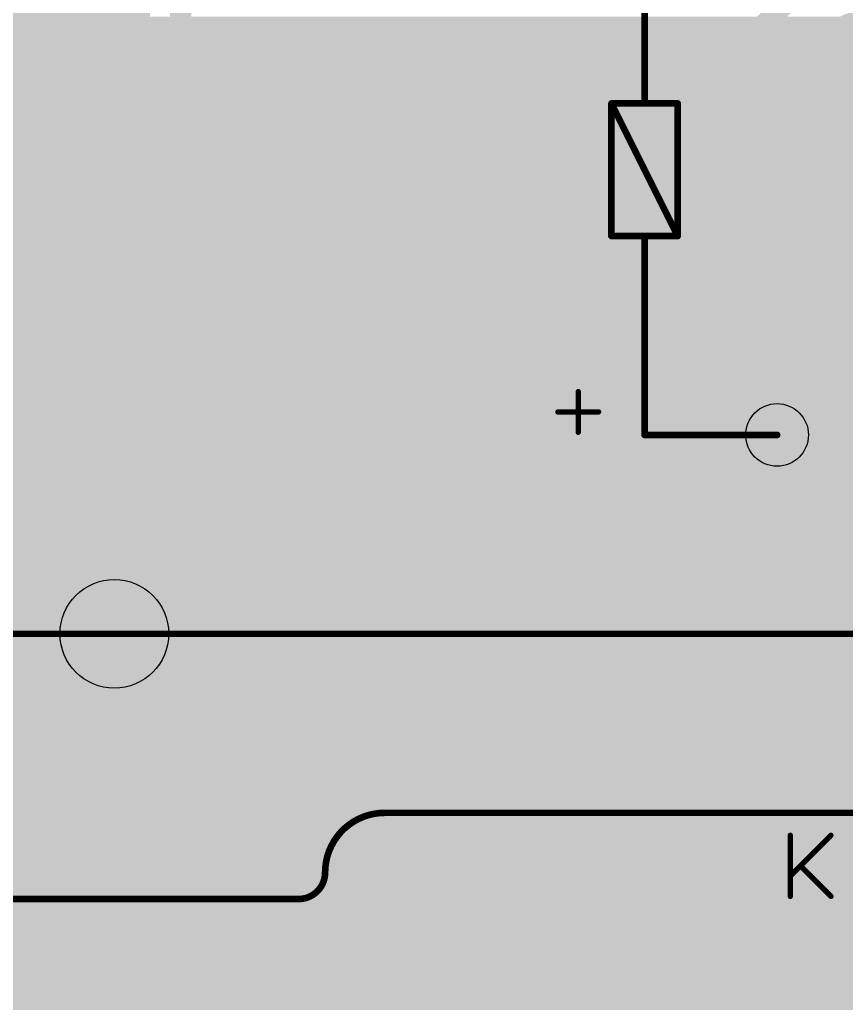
# Model space of a CAD drawing. Extents: x 0 to 10.8, y 0 to 6.1.
# Drawn here: x 9.719 to 10.342, y 2.176 to 2.918 of the extents above; entities that cross this region are included whole.
import ezdxf

# ---------------------------------------------------------------- set-up
doc = ezdxf.new("R2010")
doc.units = 0
for name, color, linetype in [('1', 22, 'CONTINUOUS'), ('116', 253, 'CONTINUOUS'), ('16', 175, 'CONTINUOUS'), ('17', 82, 'CONTINUOUS'), ('21', 253, 'CONTINUOUS'), ('29', 253, 'CONTINUOUS'), ('30', 253, 'CONTINUOUS'), ('44', 253, 'CONTINUOUS')]:
    doc.layers.add(name, color=color, linetype=linetype)

# ---------------------------------------------------------------- blocks, each defined once
blk = doc.blocks.new('ROUNDP')
at = {"const_width": 0.5}
blk.add_lwpolyline([(0, -0.25, 1), (0, 0.25, 1), (0, -0.25)], format="xyb", dxfattribs=at)

msp = doc.modelspace()

# ---------------------------------------------------------------- linework, layer by layer
at = {"layer": '1'}
for points, const_width in [([(9.689984, 2.872858), (9.689984, 3.154622)], 0.254), ([(9.83998, 2.853106), (9.83998, 3.17437)], 0.016), ([(8.660047, 2.872858), (9.689984, 2.872858)], 0.254), ([(10.294811, 2.92865), (10.165953, 2.799791)], 0.016), ([(10.289984, 2.704622), (10.389984, 2.804622)], 0.254), ([(9.83998, 2.912), (10.278161, 2.912)], 0.016), ([(9.83998, 2.896), (10.262161, 2.896)], 0.016), ([(9.83998, 2.88), (10.246161, 2.88)], 0.016), ([(9.83998, 2.864), (10.230161, 2.864)], 0.016), ([(9.82976, 2.814957), (9.83998, 2.853106)], 0.016), ([(9.83861, 2.848), (10.214161, 2.848)], 0.016), ([(9.834323, 2.832), (10.198161, 2.832)], 0.016), ([(10.289984, 2.604622), (10.289984, 2.704622)], 0.254), ([(9.810012, 2.780756), (9.82976, 2.814957)], 0.016), ([(9.830035, 2.816), (10.182161, 2.816)], 0.016), ([(9.821122, 2.8), (10.166161, 2.8)], 0.016), ([(10.165953, 2.799791), (10.145547, 2.764449)], 0.016), ([(9.811882, 2.784), (10.156839, 2.784)], 0.016), ([(9.782083, 2.752827), (9.810012, 2.780756)], 0.016), ([(9.797256, 2.768), (10.147598, 2.768)], 0.016), ([(10.145547, 2.764449), (10.134984, 2.725028)], 0.016), ([(9.747882, 2.733079), (9.782083, 2.752827)], 0.016), ([(9.78065, 2.752), (10.142213, 2.752)], 0.016), ([(9.709732, 2.722858), (9.747882, 2.733079)], 0.016), ([(9.752941, 2.736), (10.137925, 2.736)], 0.016), ([(10.196831, 2.511469), (10.289984, 2.604622)], 0.254), ([(10.134984, 2.725028), (10.134984, 2.684213)], 0.016), ([(8.240169, 2.72), (10.134984, 2.72)], 0.016), ([(8.270854, 2.704), (10.134984, 2.704)], 0.016), ([(8.290685, 2.688), (10.134984, 2.688)], 0.016), ([(10.134984, 2.684213), (10.134984, 2.668823)], 0.016), ([(8.958819, 2.672), (10.134984, 2.672)], 0.016), ([(10.134984, 2.668823), (10.072799, 2.606638)], 0.016), ([(8.958819, 2.656), (10.122161, 2.656)], 0.016), ([(8.958819, 2.64), (10.106161, 2.64)], 0.016), ([(10.196831, 2.20472), (10.196831, 2.511469)], 0.254), ([(8.958819, 2.624), (10.090161, 2.624)], 0.016), ([(8.958819, 2.608), (9.763539, 2.608)], 0.016), ([(9.769575, 2.609618), (9.730154, 2.599055)], 0.016), ([(9.81039, 2.609618), (9.769575, 2.609618)], 0.016), ([(9.849811, 2.599055), (9.81039, 2.609618)], 0.016), ([(9.816429, 2.608), (10.074161, 2.608)], 0.016), ([(10.072799, 2.606638), (10.052394, 2.571295)], 0.016), ([(9.730154, 2.599055), (9.694811, 2.57865)], 0.016), ([(9.885154, 2.57865), (9.849811, 2.599055)], 0.016), ([(8.958819, 2.592), (9.717937, 2.592)], 0.016), ([(9.862031, 2.592), (10.06435, 2.592)], 0.016), ([(9.914012, 2.549791), (9.885154, 2.57865)], 0.016), ([(9.887803, 2.576), (10.05511, 2.576)], 0.016), ([(9.789984, 2.048598), (9.789984, 2.454622)], 0.254), ([(10.052394, 2.571295), (10.041831, 2.531874)], 0.016), ([(9.903803, 2.56), (10.04937, 2.56)], 0.016), ([(9.934417, 2.514449), (9.914012, 2.549791)], 0.016), ([(9.917358, 2.544), (10.045083, 2.544)], 0.016), ([(10.041831, 2.531874), (10.041831, 2.491059)], 0.016), ([(9.926594, 2.528), (10.041831, 2.528)], 0.016), ([(9.94498, 2.475028), (9.934417, 2.514449)], 0.016), ([(9.935075, 2.512), (10.041831, 2.512)], 0.016), ([(9.939362, 2.496), (10.041831, 2.496)], 0.016), ([(10.041831, 2.491059), (10.041831, 2.268921)], 0.016), ([(9.94365, 2.48), (10.041831, 2.48)], 0.016), ([(9.94498, 2.202236), (9.94498, 2.475028)], 0.016), ([(9.94498, 2.464), (10.041831, 2.464)], 0.016), ([(9.94498, 2.448), (10.041831, 2.448)], 0.016), ([(9.94498, 2.432), (10.041831, 2.432)], 0.016), ([(9.94498, 2.416), (10.041831, 2.416)], 0.016), ([(9.94498, 2.4), (10.041831, 2.4)], 0.016), ([(9.94498, 2.384), (10.041831, 2.384)], 0.016), ([(9.94498, 2.368), (10.041831, 2.368)], 0.016), ([(9.94498, 2.352), (10.041831, 2.352)], 0.016), ([(9.94498, 2.336), (10.041831, 2.336)], 0.016), ([(10.03935, 2.04724), (10.196831, 2.20472)], 0.254), ([(9.94498, 2.32), (10.041831, 2.32)], 0.016), ([(9.94498, 2.304), (10.041831, 2.304)], 0.016), ([(9.94498, 2.288), (10.041831, 2.288)], 0.016), ([(9.94498, 2.272), (10.041831, 2.272)], 0.016), ([(10.041831, 2.268921), (9.975146, 2.202236)], 0.016), ([(9.94498, 2.256), (10.028909, 2.256)], 0.016), ([(9.94498, 2.24), (10.012909, 2.24)], 0.016), ([(9.94498, 2.224), (9.996909, 2.224)], 0.016), ([(9.94498, 2.208), (9.980909, 2.208)], 0.016), ([(9.975146, 2.202236), (9.94498, 2.202236)], 0.016), ([(10.341264, 2.14489), (10.351827, 2.184311)], 0.016), ([(10.349598, 2.176), (10.754087, 2.176)], 0.016)]:
    msp.add_lwpolyline(points, dxfattribs=dict(at, const_width=const_width))
for points, const_width in [([(9.689984, 2.809358, 1), (9.689984, 2.936358)], 0.127), ([(9.626484, 2.872858, 1), (9.753484, 2.872858)], 0.127), ([(10.434886, 2.759721, 1), (10.345083, 2.849523)], 0.127), ([(9.83998, 2.916, 1), (9.83998, 2.908)], 0.008), ([(10.278161, 2.908, 1), (10.278161, 2.916)], 0.008), ([(9.83998, 2.9, 1), (9.83998, 2.892)], 0.008), ([(10.262161, 2.892, 1), (10.262161, 2.9)], 0.008), ([(9.83998, 2.884, 1), (9.83998, 2.876)], 0.008), ([(10.246161, 2.876, 1), (10.246161, 2.884)], 0.008), ([(9.83998, 2.868, 1), (9.83998, 2.86)], 0.008), ([(10.230161, 2.86, 1), (10.230161, 2.868)], 0.008), ([(9.83598, 2.853106, 1), (9.84398, 2.853106)], 0.008), ([(9.843844, 2.852071, 1), (9.836117, 2.854141)], 0.008), ([(9.83861, 2.852, 1), (9.83861, 2.844)], 0.008), ([(10.214161, 2.844, 1), (10.214161, 2.852)], 0.008), ([(9.834323, 2.836, 1), (9.834323, 2.828)], 0.008), ([(10.198161, 2.828, 1), (10.198161, 2.836)], 0.008), ([(10.353484, 2.704622, 1), (10.226484, 2.704622)], 0.127), ([(9.825896, 2.815992, 1), (9.833624, 2.813922)], 0.008), ([(9.830035, 2.82, 1), (9.830035, 2.812)], 0.008), ([(9.833224, 2.812957, 1), (9.826296, 2.816957)], 0.008), ([(10.182161, 2.812, 1), (10.182161, 2.82)], 0.008), ([(10.245083, 2.749523, 1), (10.334886, 2.659721)], 0.127), ([(9.821122, 2.804, 1), (9.821122, 2.796)], 0.008), ([(10.163124, 2.80262, 1), (10.168781, 2.796963)], 0.008), ([(10.169417, 2.797791, 1), (10.162489, 2.801791)], 0.008), ([(10.166161, 2.796, 1), (10.166161, 2.804)], 0.008), ([(9.811882, 2.788, 1), (9.811882, 2.78)], 0.008), ([(10.156839, 2.78, 1), (10.156839, 2.788)], 0.008), ([(9.806548, 2.782756, 1), (9.813476, 2.778756)], 0.008), ([(9.81284, 2.777927, 1), (9.807183, 2.783584)], 0.008), ([(9.797256, 2.772, 1), (9.797256, 2.764)], 0.008), ([(10.147598, 2.764, 1), (10.147598, 2.772)], 0.008), ([(10.142083, 2.766449, 1), (10.149011, 2.762449)], 0.008), ([(10.149411, 2.763414, 1), (10.141684, 2.765484)], 0.008), ([(9.78065, 2.756, 1), (9.78065, 2.748)], 0.008), ([(9.784083, 2.749363, 1), (9.780083, 2.756291)], 0.008), ([(10.142213, 2.748, 1), (10.142213, 2.756)], 0.008), ([(9.779254, 2.755655, 1), (9.784911, 2.749998)], 0.008), ([(9.745882, 2.736543, 1), (9.749882, 2.729615)], 0.008), ([(9.748917, 2.729215, 1), (9.746847, 2.736942)], 0.008), ([(9.752941, 2.74, 1), (9.752941, 2.732)], 0.008), ([(10.137925, 2.732, 1), (10.137925, 2.74)], 0.008), ([(10.138984, 2.725028, 1), (10.130984, 2.725028)], 0.008), ([(10.131121, 2.726063, 1), (10.138848, 2.723992)], 0.008), ([(10.334886, 2.559721, 1), (10.245083, 2.649523)], 0.127), ([(10.134984, 2.716, 1), (10.134984, 2.724)], 0.008), ([(10.134984, 2.7, 1), (10.134984, 2.708)], 0.008), ([(10.134984, 2.684, 1), (10.134984, 2.692)], 0.008), ([(10.138984, 2.684213, 1), (10.130984, 2.684213)], 0.008), ([(10.130984, 2.684213, 1), (10.138984, 2.684213)], 0.008), ([(10.134984, 2.668, 1), (10.134984, 2.676)], 0.008), ([(10.130984, 2.668823, 1), (10.138984, 2.668823)], 0.008), ([(10.137813, 2.665994, 1), (10.132156, 2.671651)], 0.008), ([(10.122161, 2.652, 1), (10.122161, 2.66)], 0.008), ([(10.226484, 2.604622, 1), (10.353484, 2.604622)], 0.127), ([(10.106161, 2.636, 1), (10.106161, 2.644)], 0.008), ([(10.260331, 2.511469, 1), (10.133331, 2.511469)], 0.127), ([(10.090161, 2.62, 1), (10.090161, 2.628)], 0.008), ([(10.151929, 2.55637, 1), (10.241732, 2.466567)], 0.127), ([(9.763539, 2.604, 1), (9.763539, 2.612)], 0.008), ([(9.769575, 2.613618, 1), (9.769575, 2.605618)], 0.008), ([(9.77061, 2.605754, 1), (9.76854, 2.613482)], 0.008), ([(9.811425, 2.613482, 1), (9.809354, 2.605754)], 0.008), ([(9.81039, 2.605618, 1), (9.81039, 2.613618)], 0.008), ([(9.816429, 2.612, 1), (9.816429, 2.604)], 0.008), ([(10.069971, 2.609466, 1), (10.075628, 2.603809)], 0.008), ([(10.076263, 2.604638, 1), (10.069335, 2.608638)], 0.008), ([(10.074161, 2.604, 1), (10.074161, 2.612)], 0.008), ([(9.729118, 2.602919, 1), (9.731189, 2.595191)], 0.008), ([(9.732154, 2.595591, 1), (9.728154, 2.602519)], 0.008), ([(9.851811, 2.602519, 1), (9.847811, 2.595591)], 0.008), ([(9.848776, 2.595191, 1), (9.850846, 2.602919)], 0.008), ([(9.717937, 2.588, 1), (9.717937, 2.596)], 0.008), ([(9.862031, 2.596, 1), (9.862031, 2.588)], 0.008), ([(10.06435, 2.588, 1), (10.06435, 2.596)], 0.008), ([(9.887982, 2.581478, 1), (9.882325, 2.575821)], 0.008), ([(9.883154, 2.575186, 1), (9.887154, 2.582114)], 0.008), ([(9.887803, 2.58, 1), (9.887803, 2.572)], 0.008), ([(10.05511, 2.572, 1), (10.05511, 2.58)], 0.008), ([(9.853484, 2.454622, 1), (9.726484, 2.454622)], 0.127), ([(10.04893, 2.573295, 1), (10.055858, 2.569295)], 0.008), ([(10.056257, 2.57026, 1), (10.04853, 2.572331)], 0.008), ([(9.903803, 2.564, 1), (9.903803, 2.556)], 0.008), ([(10.04937, 2.556, 1), (10.04937, 2.564)], 0.008), ([(9.917476, 2.551791, 1), (9.910548, 2.547791)], 0.008), ([(9.911183, 2.546963, 1), (9.91684, 2.55262)], 0.008), ([(9.917358, 2.548, 1), (9.917358, 2.54)], 0.008), ([(10.045083, 2.54, 1), (10.045083, 2.548)], 0.008), ([(10.045831, 2.531874, 1), (10.037831, 2.531874)], 0.008), ([(9.926594, 2.532, 1), (9.926594, 2.524)], 0.008), ([(10.037967, 2.532909, 1), (10.045694, 2.530839)], 0.008), ([(10.041831, 2.524, 1), (10.041831, 2.532)], 0.008), ([(9.938281, 2.515484, 1), (9.930554, 2.513414)], 0.008), ([(9.930953, 2.512449, 1), (9.937881, 2.516449)], 0.008), ([(9.935075, 2.516, 1), (9.935075, 2.508)], 0.008), ([(10.041831, 2.508, 1), (10.041831, 2.516)], 0.008), ([(9.939362, 2.5, 1), (9.939362, 2.492)], 0.008), ([(10.041831, 2.492, 1), (10.041831, 2.5)], 0.008), ([(10.045831, 2.491059, 1), (10.037831, 2.491059)], 0.008), ([(10.037831, 2.491059, 1), (10.045831, 2.491059)], 0.008), ([(9.94365, 2.484, 1), (9.94365, 2.476)], 0.008), ([(10.041831, 2.476, 1), (10.041831, 2.484)], 0.008), ([(9.94898, 2.475028, 1), (9.94098, 2.475028)], 0.008), ([(9.941117, 2.473992, 1), (9.948844, 2.476063)], 0.008), ([(9.94498, 2.468, 1), (9.94498, 2.46)], 0.008), ([(10.041831, 2.46, 1), (10.041831, 2.468)], 0.008), ([(9.94498, 2.452, 1), (9.94498, 2.444)], 0.008), ([(10.041831, 2.444, 1), (10.041831, 2.452)], 0.008), ([(9.94498, 2.436, 1), (9.94498, 2.428)], 0.008), ([(10.041831, 2.428, 1), (10.041831, 2.436)], 0.008), ([(9.94498, 2.42, 1), (9.94498, 2.412)], 0.008), ([(10.041831, 2.412, 1), (10.041831, 2.42)], 0.008), ([(9.94498, 2.404, 1), (9.94498, 2.396)], 0.008), ([(10.041831, 2.396, 1), (10.041831, 2.404)], 0.008), ([(9.94498, 2.388, 1), (9.94498, 2.38)], 0.008), ([(10.041831, 2.38, 1), (10.041831, 2.388)], 0.008), ([(9.94498, 2.372, 1), (9.94498, 2.364)], 0.008), ([(10.041831, 2.364, 1), (10.041831, 2.372)], 0.008), ([(9.94498, 2.356, 1), (9.94498, 2.348)], 0.008), ([(10.041831, 2.348, 1), (10.041831, 2.356)], 0.008), ([(9.94498, 2.34, 1), (9.94498, 2.332)], 0.008), ([(10.041831, 2.332, 1), (10.041831, 2.34)], 0.008), ([(10.241732, 2.159819, 1), (10.151929, 2.249622)], 0.127), ([(9.94498, 2.324, 1), (9.94498, 2.316)], 0.008), ([(10.041831, 2.316, 1), (10.041831, 2.324)], 0.008), ([(9.94498, 2.308, 1), (9.94498, 2.3)], 0.008), ([(10.041831, 2.3, 1), (10.041831, 2.308)], 0.008), ([(9.94498, 2.292, 1), (9.94498, 2.284)], 0.008), ([(10.041831, 2.284, 1), (10.041831, 2.292)], 0.008), ([(9.94498, 2.276, 1), (9.94498, 2.268)], 0.008), ([(10.041831, 2.268, 1), (10.041831, 2.276)], 0.008), ([(10.037831, 2.268921, 1), (10.045831, 2.268921)], 0.008), ([(10.044659, 2.266093, 1), (10.039002, 2.27175)], 0.008), ([(9.94498, 2.26, 1), (9.94498, 2.252)], 0.008), ([(10.028909, 2.252, 1), (10.028909, 2.26)], 0.008), ([(10.133331, 2.20472, 1), (10.260331, 2.20472)], 0.127), ([(9.94498, 2.244, 1), (9.94498, 2.236)], 0.008), ([(10.012909, 2.236, 1), (10.012909, 2.244)], 0.008), ([(9.94498, 2.228, 1), (9.94498, 2.22)], 0.008), ([(9.996909, 2.22, 1), (9.996909, 2.228)], 0.008), ([(9.94498, 2.212, 1), (9.94498, 2.204)], 0.008), ([(9.980909, 2.204, 1), (9.980909, 2.212)], 0.008), ([(9.94498, 2.206236, 1), (9.94498, 2.198236)], 0.008), ([(9.94098, 2.202236, 1), (9.94898, 2.202236)], 0.008), ([(9.972317, 2.205065, 1), (9.977974, 2.199408)], 0.008), ([(9.975146, 2.198236, 1), (9.975146, 2.206236)], 0.008), ([(10.349598, 2.18, 1), (10.349598, 2.172)], 0.008)]:
    msp.add_lwpolyline(points, format="xyb", dxfattribs=dict(at, const_width=const_width))
at = {"layer": '116'}
for points, const_width in [([(10.29, 2.588858, 1), (10.29, 2.620354, 1), (10.29, 2.588858)], 0.019685), ([(9.79, 2.430197, 1), (9.79, 2.479016, 1), (9.79, 2.430197)], 0.037047)]:
    msp.add_lwpolyline(points, format="xyb", dxfattribs=dict(at, const_width=const_width))
at = {"layer": '16'}
for points, const_width in [([(7.31715, 2.912), (10.754087, 2.912)], 0.016), ([(10.350224, 2.900598), (10.32674, 2.887039)], 0.016), ([(7.30115, 2.896), (10.342264, 2.896)], 0.016), ([(10.32674, 2.887039), (10.307563, 2.867862)], 0.016), ([(7.28515, 2.88), (10.319701, 2.88)], 0.016), ([(7.26915, 2.864), (10.305335, 2.864)], 0.016), ([(10.307563, 2.867862), (10.294004, 2.844378)], 0.016), ([(7.25315, 2.848), (10.296098, 2.848)], 0.016), ([(10.294004, 2.844378), (10.286984, 2.818181)], 0.016), ([(9.122579, 2.832), (10.290689, 2.832)], 0.016), ([(10.189701, 1.770449), (9.143059, 2.817091)], 0.016), ([(9.14415, 2.816), (10.286984, 2.816)], 0.016), ([(10.286984, 2.818181), (10.286984, 2.791059)], 0.016), ([(9.11, 2.795), (10.175, 1.73)], 0.032), ([(9.16015, 2.8), (10.286984, 2.8)], 0.016), ([(10.286984, 2.791059), (10.294004, 2.764862)], 0.016), ([(9.17615, 2.784), (10.288874, 2.784)], 0.016), ([(9.19215, 2.768), (10.293161, 2.768)], 0.016), ([(10.294004, 2.764862), (10.307563, 2.741378)], 0.016), ([(9.20815, 2.752), (10.301429, 2.752)], 0.016), ([(10.307563, 2.741378), (10.32674, 2.722201)], 0.016), ([(9.22415, 2.736), (10.312941, 2.736)], 0.016), ([(10.32674, 2.722201), (10.350224, 2.708642)], 0.016), ([(9.24015, 2.72), (10.330551, 2.72)], 0.016), ([(9.25615, 2.704), (10.367543, 2.704)], 0.016), ([(9.27215, 2.688), (10.754087, 2.688)], 0.016), ([(10.274465, 2.682618), (10.245799, 2.670744)], 0.016), ([(10.3055, 2.682618), (10.274465, 2.682618)], 0.016), ([(10.334165, 2.670744), (10.3055, 2.682618)], 0.016), ([(9.28815, 2.672), (10.248835, 2.672)], 0.016), ([(10.245799, 2.670744), (10.223858, 2.648803)], 0.016), ([(10.331134, 2.672), (10.754087, 2.672)], 0.016), ([(10.356106, 2.648803), (10.334165, 2.670744)], 0.016), ([(9.30415, 2.656), (10.231055, 2.656)], 0.016), ([(10.348909, 2.656), (10.754087, 2.656)], 0.016), ([(10.223858, 2.648803), (10.211984, 2.620138)], 0.016), ([(9.32015, 2.64), (10.220213, 2.64)], 0.016), ([(9.33615, 2.624), (10.213587, 2.624)], 0.016), ([(10.211984, 2.620138), (10.211984, 2.589102)], 0.016), ([(9.35215, 2.608), (10.211984, 2.608)], 0.016), ([(9.36815, 2.592), (10.211984, 2.592)], 0.016), ([(10.211984, 2.589102), (10.223858, 2.560437)], 0.016), ([(9.38415, 2.576), (10.217409, 2.576)], 0.016), ([(9.40015, 2.56), (10.224295, 2.56)], 0.016), ([(10.223858, 2.560437), (10.245799, 2.538496)], 0.016), ([(10.334165, 2.538496), (10.356106, 2.560437)], 0.016), ([(9.776421, 2.557618), (9.750224, 2.550598)], 0.016), ([(9.803543, 2.557618), (9.776421, 2.557618)], 0.016), ([(9.82974, 2.550598), (9.803543, 2.557618)], 0.016), ([(9.41615, 2.544), (9.738799, 2.544)], 0.016), ([(9.750224, 2.550598), (9.72674, 2.537039)], 0.016), ([(9.853224, 2.537039), (9.82974, 2.550598)], 0.016), ([(9.841169, 2.544), (10.240295, 2.544)], 0.016), ([(10.339669, 2.544), (10.754087, 2.544)], 0.016), ([(9.72674, 2.537039), (9.707563, 2.517862)], 0.016), ([(9.872402, 2.517862), (9.853224, 2.537039)], 0.016), ([(10.245799, 2.538496), (10.274465, 2.526622)], 0.016), ([(10.3055, 2.526622), (10.334165, 2.538496)], 0.016), ([(9.43215, 2.528), (9.717701, 2.528)], 0.016), ([(9.862264, 2.528), (10.271138, 2.528)], 0.016), ([(10.274465, 2.526622), (10.3055, 2.526622)], 0.016), ([(10.308823, 2.528), (10.754087, 2.528)], 0.016), ([(9.885961, 2.494378), (9.872402, 2.517862)], 0.016), ([(9.875787, 2.512), (10.754087, 2.512)], 0.016), ([(9.885028, 2.496), (10.754087, 2.496)], 0.016), ([(9.89298, 2.468181), (9.885961, 2.494378)], 0.016), ([(9.889815, 2.48), (10.754087, 2.48)], 0.016), ([(9.89298, 2.441059), (9.89298, 2.468181)], 0.016), ([(9.89298, 2.464), (10.754087, 2.464)], 0.016), ([(9.89298, 2.448), (10.754087, 2.448)], 0.016), ([(9.885961, 2.414862), (9.89298, 2.441059)], 0.016), ([(9.890551, 2.432), (10.754087, 2.432)], 0.016), ([(9.872402, 2.391378), (9.885961, 2.414862)], 0.016), ([(9.886264, 2.416), (10.754087, 2.416)], 0.016), ([(9.877378, 2.4), (10.754087, 2.4)], 0.016), ([(9.707563, 2.391378), (9.72674, 2.372201)], 0.016), ([(9.853224, 2.372201), (9.872402, 2.391378)], 0.016), ([(9.57615, 2.384), (9.714941, 2.384)], 0.016), ([(9.865024, 2.384), (10.754087, 2.384)], 0.016), ([(9.59215, 2.368), (9.734016, 2.368)], 0.016), ([(9.72674, 2.372201), (9.750224, 2.358642)], 0.016), ([(9.82974, 2.358642), (9.853224, 2.372201)], 0.016), ([(9.845945, 2.368), (10.754087, 2.368)], 0.016), ([(9.750224, 2.358642), (9.776421, 2.351622)], 0.016), ([(9.803543, 2.351622), (9.82974, 2.358642)], 0.016), ([(9.60815, 2.352), (9.775008, 2.352)], 0.016), ([(9.776421, 2.351622), (9.803543, 2.351622)], 0.016), ([(9.804953, 2.352), (10.754087, 2.352)], 0.016), ([(9.62415, 2.336), (10.754087, 2.336)], 0.016), ([(9.64015, 2.32), (10.754087, 2.32)], 0.016), ([(9.65615, 2.304), (10.754087, 2.304)], 0.016), ([(9.67215, 2.288), (10.754087, 2.288)], 0.016), ([(9.68815, 2.272), (10.754087, 2.272)], 0.016), ([(9.70415, 2.256), (10.754087, 2.256)], 0.016), ([(9.72015, 2.24), (10.754087, 2.24)], 0.016), ([(9.73615, 2.224), (10.754087, 2.224)], 0.016), ([(9.75215, 2.208), (10.754087, 2.208)], 0.016), ([(9.76815, 2.192), (10.754087, 2.192)], 0.016), ([(9.78415, 2.176), (10.754087, 2.176)], 0.016)]:
    msp.add_lwpolyline(points, dxfattribs=dict(at, const_width=const_width))
at = {"layer": '16', "const_width": 0.008}
for points in [[(10.342264, 2.892, 1), (10.342264, 2.9)], [(10.32474, 2.890503, 1), (10.32874, 2.883575)], [(10.329569, 2.884211, 1), (10.323912, 2.889868)], [(10.319701, 2.876, 1), (10.319701, 2.884)], [(10.304735, 2.870691, 1), (10.310391, 2.865034)], [(10.311027, 2.865862, 1), (10.304099, 2.869862)], [(10.305335, 2.86, 1), (10.305335, 2.868)], [(10.29054, 2.846378, 1), (10.297468, 2.842378)], [(10.297868, 2.843343, 1), (10.29014, 2.845413)], [(10.296098, 2.844, 1), (10.296098, 2.852)], [(10.290689, 2.828, 1), (10.290689, 2.836)], [(10.290984, 2.818181, 1), (10.282984, 2.818181)], [(10.283121, 2.819216, 1), (10.290848, 2.817146)], [(10.286984, 2.812, 1), (10.286984, 2.82)], [(10.286984, 2.796, 1), (10.286984, 2.804)], [(10.290848, 2.792094, 1), (10.283121, 2.790024)], [(10.282984, 2.791059, 1), (10.290984, 2.791059)], [(10.288874, 2.78, 1), (10.288874, 2.788)], [(10.293161, 2.764, 1), (10.293161, 2.772)], [(10.297468, 2.766862, 1), (10.29054, 2.762862)], [(10.29014, 2.763827, 1), (10.297868, 2.765898)], [(10.301429, 2.748, 1), (10.301429, 2.756)], [(10.310391, 2.744206, 1), (10.304735, 2.73855)], [(10.304099, 2.739378, 1), (10.311027, 2.743378)], [(10.312941, 2.732, 1), (10.312941, 2.74)], [(10.32874, 2.725665, 1), (10.32474, 2.718737)], [(10.323912, 2.719372, 1), (10.329569, 2.725029)], [(10.330551, 2.716, 1), (10.330551, 2.724)], [(10.274465, 2.686618, 1), (10.274465, 2.678618)], [(10.275995, 2.678923, 1), (10.272934, 2.686314)], [(10.307031, 2.686314, 1), (10.303969, 2.678923)], [(10.3055, 2.678618, 1), (10.3055, 2.686618)], [(10.244268, 2.67444, 1), (10.24733, 2.667049)], [(10.248628, 2.667916, 1), (10.242971, 2.673573)], [(10.248835, 2.668, 1), (10.248835, 2.676)], [(10.331134, 2.676, 1), (10.331134, 2.668)], [(10.336994, 2.673573, 1), (10.331337, 2.667916)], [(10.332635, 2.667049, 1), (10.335696, 2.67444)], [(10.231055, 2.652, 1), (10.231055, 2.66)], [(10.348909, 2.66, 1), (10.348909, 2.652)], [(10.227554, 2.647272, 1), (10.220163, 2.650334)], [(10.22103, 2.651632, 1), (10.226687, 2.645975)], [(10.220213, 2.636, 1), (10.220213, 2.644)], [(10.215984, 2.620138, 1), (10.207984, 2.620138)], [(10.213587, 2.62, 1), (10.213587, 2.628)], [(10.208289, 2.621669, 1), (10.21568, 2.618607)], [(10.211984, 2.604, 1), (10.211984, 2.612)], [(10.21568, 2.590633, 1), (10.208289, 2.587572)], [(10.211984, 2.588, 1), (10.211984, 2.596)], [(10.207984, 2.589102, 1), (10.215984, 2.589102)], [(10.217409, 2.572, 1), (10.217409, 2.58)], [(10.226687, 2.563265, 1), (10.22103, 2.557609)], [(10.224295, 2.556, 1), (10.224295, 2.564)], [(9.776421, 2.561618, 1), (9.776421, 2.553618)], [(9.777457, 2.553754, 1), (9.775386, 2.561482)], [(9.804579, 2.561482, 1), (9.802508, 2.553754)], [(9.803543, 2.553618, 1), (9.803543, 2.561618)], [(10.220163, 2.558906, 1), (10.227554, 2.561968)], [(9.738799, 2.54, 1), (9.738799, 2.548)], [(9.749189, 2.554462, 1), (9.75126, 2.546735)], [(9.752224, 2.547134, 1), (9.748224, 2.554063)], [(9.83174, 2.554063, 1), (9.82774, 2.547134)], [(9.828705, 2.546735, 1), (9.830775, 2.554462)], [(9.841169, 2.548, 1), (9.841169, 2.54)], [(10.240295, 2.54, 1), (10.240295, 2.548)], [(10.339669, 2.548, 1), (10.339669, 2.54)], [(9.729569, 2.534211, 1), (9.723912, 2.539868)], [(9.856053, 2.539868, 1), (9.850396, 2.534211)], [(10.24733, 2.542192, 1), (10.244268, 2.534801)], [(10.242971, 2.535668, 1), (10.248628, 2.541324)], [(10.331337, 2.541324, 1), (10.336994, 2.535668)], [(10.335696, 2.534801, 1), (10.332635, 2.542192)], [(9.72474, 2.540503, 1), (9.72874, 2.533575)], [(9.851224, 2.533575, 1), (9.855224, 2.540503)], [(9.717701, 2.524, 1), (9.717701, 2.532)], [(9.862264, 2.532, 1), (9.862264, 2.524)], [(10.274465, 2.530622, 1), (10.274465, 2.522622)], [(10.271138, 2.524, 1), (10.271138, 2.532)], [(10.272934, 2.522927, 1), (10.275995, 2.530318)], [(10.303969, 2.530318, 1), (10.307031, 2.522927)], [(10.308823, 2.532, 1), (10.308823, 2.524)], [(10.3055, 2.522622, 1), (10.3055, 2.530622)], [(9.875866, 2.519862, 1), (9.868937, 2.515862)], [(9.869573, 2.515034, 1), (9.87523, 2.520691)], [(9.875787, 2.516, 1), (9.875787, 2.508)], [(9.885028, 2.5, 1), (9.885028, 2.492)], [(9.889824, 2.495413, 1), (9.882097, 2.493343)], [(9.882497, 2.492378, 1), (9.889425, 2.496378)], [(9.889815, 2.484, 1), (9.889815, 2.476)], [(9.89698, 2.468181, 1), (9.88898, 2.468181)], [(9.89298, 2.468, 1), (9.89298, 2.46)], [(9.889117, 2.467146, 1), (9.896844, 2.469216)], [(9.89298, 2.452, 1), (9.89298, 2.444)], [(9.896844, 2.440024, 1), (9.889117, 2.442094)], [(9.88898, 2.441059, 1), (9.89698, 2.441059)], [(9.890551, 2.436, 1), (9.890551, 2.428)], [(9.882097, 2.415898, 1), (9.889824, 2.413827)], [(9.886264, 2.42, 1), (9.886264, 2.412)], [(9.889425, 2.412862, 1), (9.882497, 2.416862)], [(9.877378, 2.404, 1), (9.877378, 2.396)], [(9.868937, 2.393378, 1), (9.875866, 2.389378)], [(9.87523, 2.38855, 1), (9.869573, 2.394206)], [(9.714941, 2.38, 1), (9.714941, 2.388)], [(9.865024, 2.388, 1), (9.865024, 2.38)], [(9.72874, 2.375665, 1), (9.72474, 2.368737)], [(9.723912, 2.369372, 1), (9.729569, 2.375029)], [(9.734016, 2.364, 1), (9.734016, 2.372)], [(9.845945, 2.372, 1), (9.845945, 2.364)], [(9.850396, 2.375029, 1), (9.856053, 2.369372)], [(9.855224, 2.368737, 1), (9.851224, 2.375665)], [(9.75126, 2.362505, 1), (9.749189, 2.354778)], [(9.830775, 2.354778, 1), (9.828705, 2.362505)], [(9.748224, 2.355178, 1), (9.752224, 2.362106)], [(9.776421, 2.355622, 1), (9.776421, 2.347622)], [(9.775008, 2.348, 1), (9.775008, 2.356)], [(9.775386, 2.347758, 1), (9.777457, 2.355486)], [(9.802508, 2.355486, 1), (9.804579, 2.347758)], [(9.804953, 2.356, 1), (9.804953, 2.348)], [(9.803543, 2.347622, 1), (9.803543, 2.355622)], [(9.82774, 2.362106, 1), (9.83174, 2.355178)], [(9.72015, 2.244, 1), (9.72015, 2.236)], [(9.73615, 2.228, 1), (9.73615, 2.22)], [(9.75215, 2.212, 1), (9.75215, 2.204)], [(9.76815, 2.196, 1), (9.76815, 2.188)], [(9.78415, 2.18, 1), (9.78415, 2.172)]]:
    msp.add_lwpolyline(points, format="xyb", dxfattribs=at)
at = {"layer": '21'}
for points, const_width in [([(10.189984, 2.854622), (10.189984, 3.004622)], 0.005), ([(10.164984, 2.854622), (10.189984, 2.854622)], 0.005), ([(10.164984, 2.754622), (10.164984, 2.854622)], 0.005), ([(10.214984, 2.754622), (10.164984, 2.854622)], 0.005), ([(10.189984, 2.854622), (10.214984, 2.854622)], 0.005), ([(10.214984, 2.854622), (10.214984, 2.754622)], 0.005), ([(10.189984, 2.754622), (10.164984, 2.754622)], 0.005), ([(10.214984, 2.754622), (10.189984, 2.754622)], 0.005), ([(10.189984, 2.604622), (10.189984, 2.754622)], 0.005), ([(10.139969, 2.606622), (10.139969, 2.637311)], 0.004), ([(10.124622, 2.621965), (10.155315, 2.621965)], 0.004), ([(10.289984, 2.604622), (10.189984, 2.604622)], 0.005), ([(10.389984, 2.454622), (9.539984, 2.454622)], 0.005), ([(9.993984, 2.319622), (10.425543, 2.319622)], 0.005), ([(10.299909, 2.302657), (10.299909, 2.256622)], 0.004), ([(10.299909, 2.271965), (10.330598, 2.302657)], 0.004), ([(10.307579, 2.279638), (10.330598, 2.256622)], 0.004), ([(9.379161, 2.254622), (9.928984, 2.254622)], 0.005)]:
    msp.add_lwpolyline(points, dxfattribs=dict(at, const_width=const_width))
for points, const_width in [([(10.164984, 2.855872, 1), (10.164984, 2.853372)], 0.0025), ([(10.166234, 2.854622, 1), (10.163734, 2.854622)], 0.0025), ([(10.166102, 2.855181, 1), (10.163866, 2.854063)], 0.0025), ([(10.189984, 2.855872, 1), (10.189984, 2.853372)], 0.0025), ([(10.189984, 2.853372, 1), (10.189984, 2.855872)], 0.0025), ([(10.216234, 2.854622, 1), (10.213734, 2.854622)], 0.0025), ([(10.214984, 2.853372, 1), (10.214984, 2.855872)], 0.0025), ([(10.188734, 2.854622, 1), (10.191234, 2.854622)], 0.0025), ([(10.164984, 2.755872, 1), (10.164984, 2.753372)], 0.0025), ([(10.163734, 2.754622, 1), (10.166234, 2.754622)], 0.0025), ([(10.189984, 2.755872, 1), (10.189984, 2.753372)], 0.0025), ([(10.191234, 2.754622, 1), (10.188734, 2.754622)], 0.0025), ([(10.189984, 2.753372, 1), (10.189984, 2.755872)], 0.0025), ([(10.213734, 2.754622, 1), (10.216234, 2.754622)], 0.0025), ([(10.213866, 2.754063, 1), (10.216102, 2.755181)], 0.0025), ([(10.214984, 2.753372, 1), (10.214984, 2.755872)], 0.0025), ([(10.140969, 2.637311, 1), (10.138969, 2.637311)], 0.002), ([(10.124622, 2.622965, 1), (10.124622, 2.620965)], 0.002), ([(10.155315, 2.620965, 1), (10.155315, 2.622965)], 0.002), ([(10.138969, 2.606622, 1), (10.140969, 2.606622)], 0.002), ([(10.189984, 2.605872, 1), (10.189984, 2.603372)], 0.0025), ([(10.188734, 2.604622, 1), (10.191234, 2.604622)], 0.0025), ([(10.289984, 2.603372, 1), (10.289984, 2.605872)], 0.0025), ([(9.993984, 2.319622, 0.414214), (9.948984, 2.274622)], 0.005), ([(9.993984, 2.320872, 1), (9.993984, 2.318372)], 0.0025), ([(9.993984, 2.318372, 1), (9.993984, 2.320872)], 0.0025), ([(10.300909, 2.302657, 1), (10.298909, 2.302657)], 0.002), ([(10.331306, 2.30195, 1), (10.329891, 2.303365)], 0.002), ([(10.308286, 2.280345, 1), (10.306872, 2.278931)], 0.002), ([(9.928984, 2.254622, 0.414214), (9.948984, 2.274622)], 0.005), ([(9.950234, 2.274622, 1), (9.947734, 2.274622)], 0.0025), ([(9.947734, 2.274622, 1), (9.950234, 2.274622)], 0.0025), ([(10.299202, 2.272672, 1), (10.300617, 2.271258)], 0.002), ([(9.928984, 2.255872, 1), (9.928984, 2.253372)], 0.0025), ([(9.928984, 2.253372, 1), (9.928984, 2.255872)], 0.0025), ([(10.298909, 2.256622, 1), (10.300909, 2.256622)], 0.002), ([(10.329891, 2.255915, 1), (10.331305, 2.257329)], 0.002)]:
    msp.add_lwpolyline(points, format="xyb", dxfattribs=dict(at, const_width=const_width))
at = {"layer": '44'}
for centre, radius in [((10.289984, 2.604622), 0.023622), ((9.789984, 2.454622), 0.041)]:
    msp.add_circle(centre, radius, dxfattribs=at)

# ---------------------------------------------------------------- block references
at = {"layer": '17', "rotation": 270}
for p, xscale, yscale in [((10.389984, 2.804622), 0.15, 0.15), ((10.389984, 2.804622), 0.15, 0.15), ((10.289984, 2.604622), 0.1, 0.1), ((10.289984, 2.604622), 0.1, 0.1), ((9.789984, 2.454622), 0.15, 0.15), ((9.789984, 2.454622), 0.15, 0.15)]:
    msp.add_blockref('ROUNDP', p, dxfattribs=dict(at, xscale=xscale, yscale=yscale))
at = {"layer": '29', "rotation": 270}
for p, xscale, yscale in [((10.389984, 2.804622), 0.158, 0.158), ((10.289984, 2.604622), 0.108, 0.108), ((9.789984, 2.454622), 0.158, 0.158)]:
    msp.add_blockref('ROUNDP', p, dxfattribs=dict(at, xscale=xscale, yscale=yscale))
at = {"layer": '30', "rotation": 270}
for p, xscale, yscale in [((10.389984, 2.804622), 0.158, 0.158), ((10.289984, 2.604622), 0.108, 0.108), ((9.789984, 2.454622), 0.158, 0.158)]:
    msp.add_blockref('ROUNDP', p, dxfattribs=dict(at, xscale=xscale, yscale=yscale))

doc.saveas('drawing.dxf')
